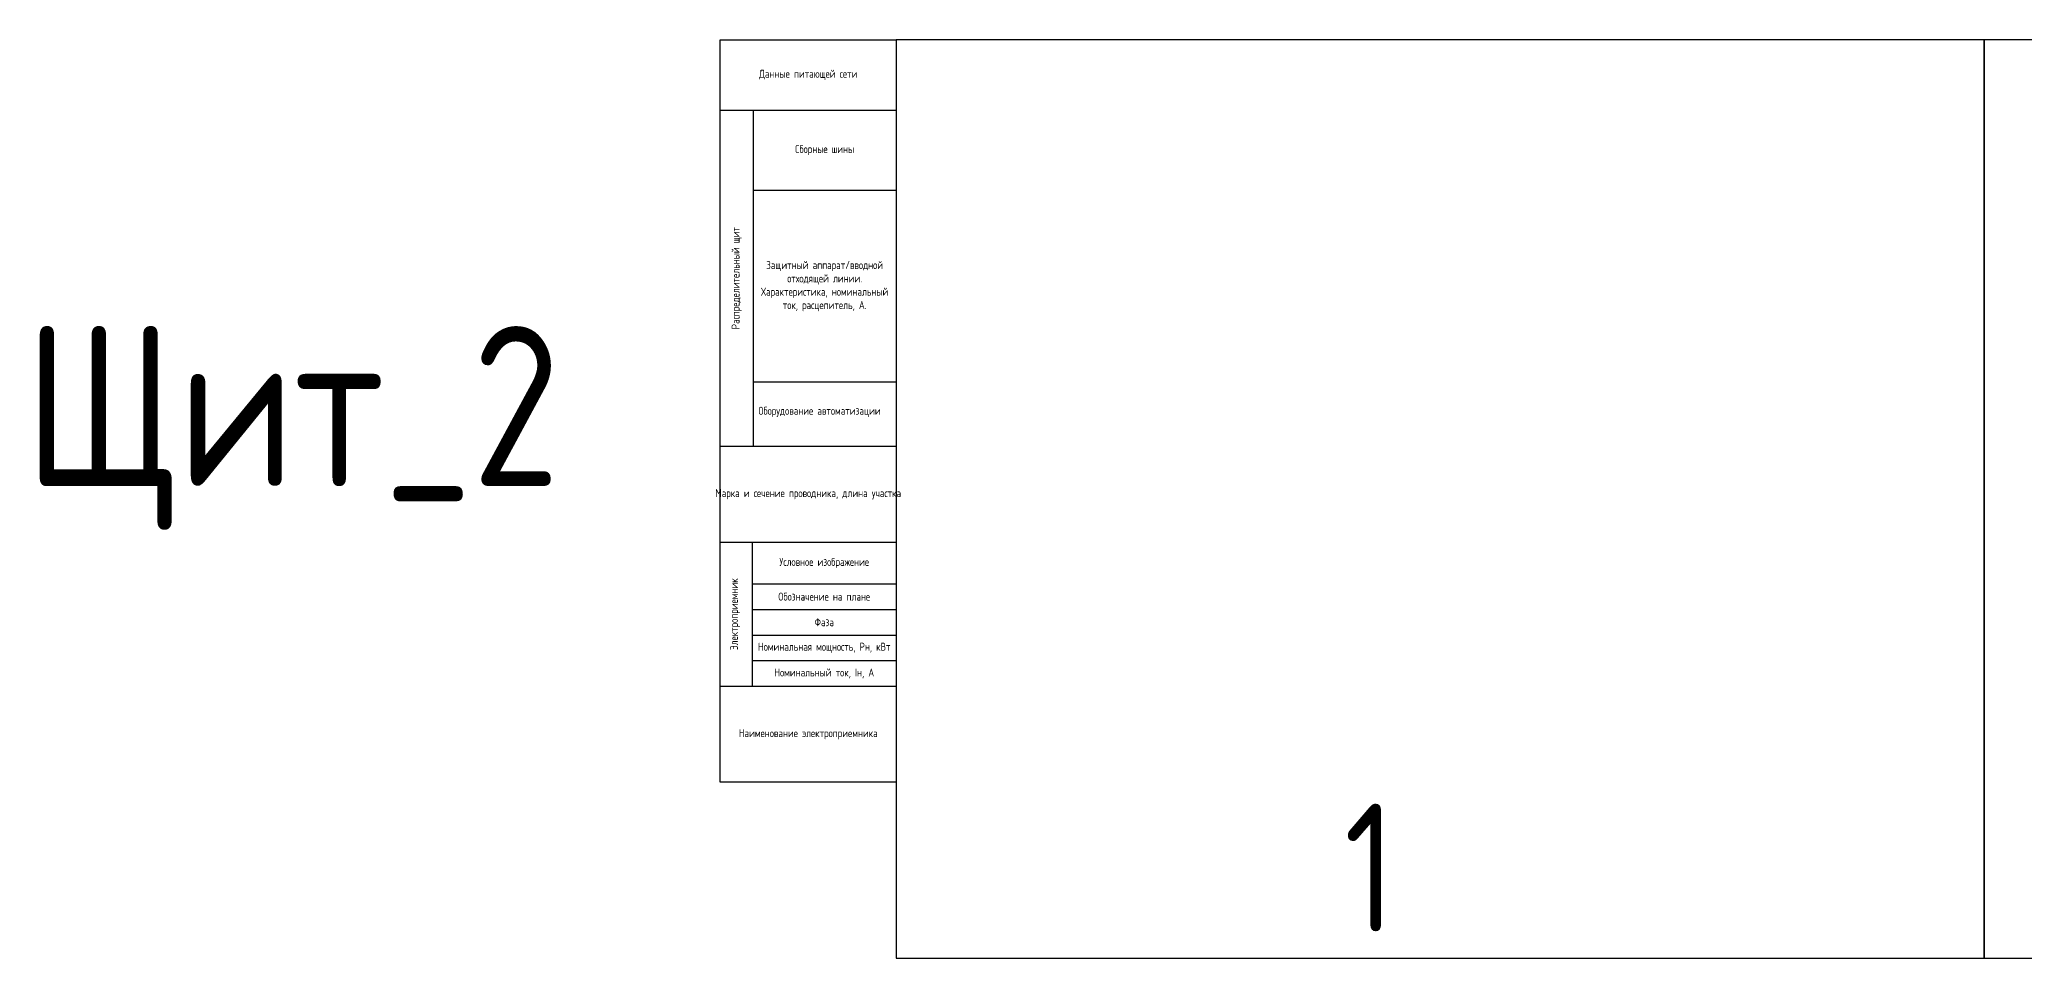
# Model space of a CAD drawing. Header units: millimetres. Extents: x -559267 to 5835, y 0 to 209897.
# Drawn here: x -213 to 408, y 765 to 1052 of the extents above; entities that cross this region are included whole.
import ezdxf

# ---------------------------------------------------------------- set-up
doc = ezdxf.new("R2010")
doc.units = ezdxf.units.MM
doc.styles.add('Unecom', font='GOST2304A_0.ttf', dxfattribs={"height": 2.5})

# ---------------------------------------------------------------- blocks, each defined once
blk = doc.blocks.new('_Боковик_схема Юником')
at = {"color": 0, "lineweight": -2, "ltscale": 3}
blk.add_lwpolyline([(0, 232), (55, 232), (55, 0), (0, 0)], close=True, dxfattribs=at)
for points in [[(0, 210), (55, 210), (55, 125), (10.26, 125)], [(10.26, 210), (10.26, 105)], [(10.26, 185), (55, 185)], [(0, 105), (55, 105)], [(0, 75), (55, 75)], [(10, 75), (10, 30)], [(10, 62), (51.77, 62)], [(10, 62), (55, 62)], [(10, 54), (55, 54)], [(10, 46), (55, 46)], [(10, 38), (55, 38)], [(0, 30), (55, 30)]]:
    blk.add_lwpolyline(points, dxfattribs=at)
at = {"color": 0, "lineweight": -2, "char_height": 2.5, "attachment_point": 5, "style": 'Unecom'}
for s, insert, width in [('Данные питающей сети', (27.5, 221), 55), ('Сборные шины', (32.63, 197.5), 44.7356), ('Защитный аппарат/вводной отходящей линии.\\PХарактеристика, номинальный ток, расцепитель, А.', (32.63, 155), 44.7356), ('Оборудование автоматизации', (31.02, 115.72), 37.8835), ('Марка и сечение проводника, длина участка', (27.5, 90), 55), ('Условное изображение', (32.5, 68.5), 45), ('Обозначение на плане', (32.5, 58), 45), ('Фаза', (32.5, 50), 45), ('Номинальная мощность, Рн, кВт', (32.5, 42), 45), ('Номинальный ток, Iн, А', (32.5, 34), 45), ('Наименование электроприемника', (27.5, 15), 55)]:
    blk.add_mtext(s, dxfattribs=dict(at, insert=insert, width=width))
at = {"color": 0, "lineweight": -2, "char_height": 2.5, "attachment_point": 5, "rotation": 90, "style": 'Unecom'}
for s, insert, width in [('Распределительный щит', (5.13, 157.5), 105), ('Электроприемник', (4.61, 52.5), 45)]:
    blk.add_mtext(s, dxfattribs=dict(at, insert=insert, width=width))

msp = doc.modelspace()

# ---------------------------------------------------------------- linework, layer by layer
at = {"color": 6}
for points in [[(395, 1052.13), (55, 1052.13), (55, 765.13), (395, 765.13), (395, 1052.13)], [(735, 1052.13), (395, 1052.13), (395, 765.13), (735, 765.13), (735, 1052.13)]]:
    msp.add_lwpolyline(points, dxfattribs=at)

# ---------------------------------------------------------------- block references
at = {"lineweight": -3}
msp.add_blockref('_Боковик_схема Юником', (0, 820.13), dxfattribs=at)

# ---------------------------------------------------------------- texts
at = {"color": 6, "insert": (-50.04, 930.83), "char_height": 50, "attachment_point": 6, "style": 'Unecom'}
msp.add_mtext_dynamic_manual_height_columns('Щит_2', width=317.8737, gutter_width=12.5, heights=[0], dxfattribs=at)
at = {"layer": 'Defpoints', "color": 6, "insert": (194.97, 813.44), "char_height": 40, "attachment_point": 1, "style": 'Unecom'}
msp.add_mtext_dynamic_manual_height_columns('1', width=99.9205, gutter_width=12.5, heights=[0], dxfattribs=at)

doc.saveas('drawing.dxf')
